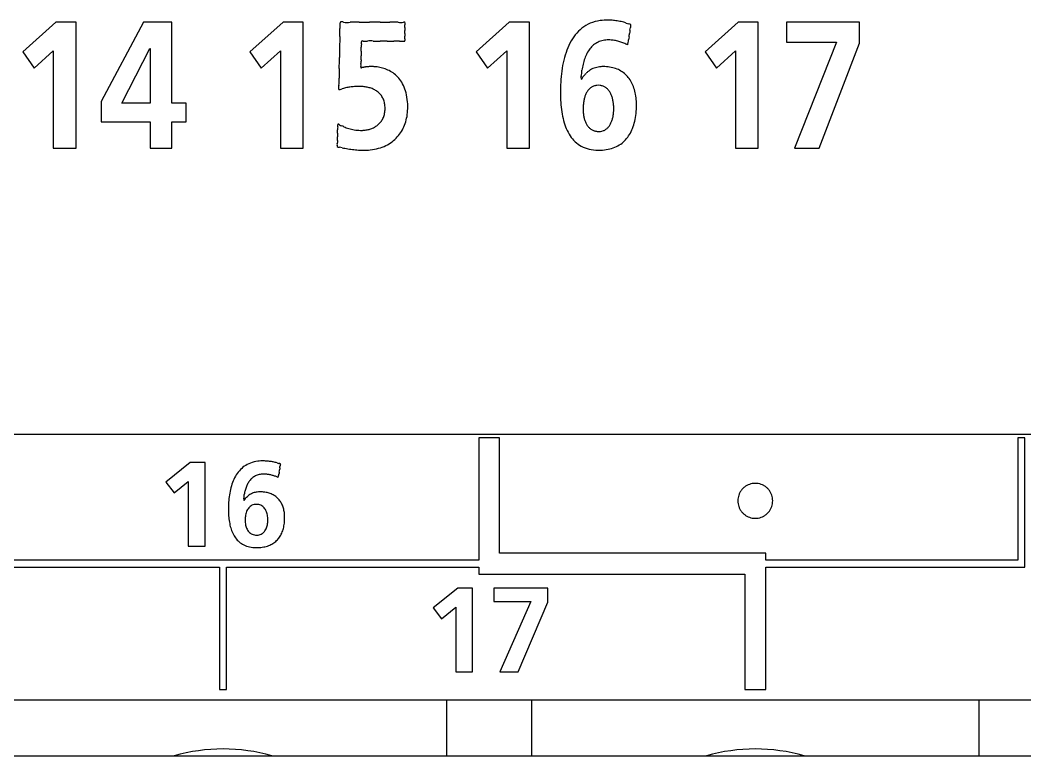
# Model space of a CAD drawing. Header units: millimetres. Extents: x -11 to 5160, y -11 to 2043.
# Drawn here: x 4014.734 to 4017.17, y 1239.033 to 1240.816 of the extents above; entities that cross this region are included whole.
import ezdxf

# ---------------------------------------------------------------- set-up
doc = ezdxf.new("R2010")
doc.units = ezdxf.units.MM

# ---------------------------------------------------------------- blocks, each defined once
blk = doc.blocks.new('FX5U-32MT ES PLC')
at = {"color": 7, "linetype": 'Continuous'}
for p, q in [((124.12664, -19.80041), (123.65328, -20.22312)), ((124.4143, -19.80041), (124.12664, -19.80041)), ((124.4143, -21.60013), (124.4143, -19.80041)), ((125.38169, -19.80041), (124.77638, -20.93454)), ((125.78545, -19.80041), (125.38169, -19.80041)), ((125.78545, -20.95796), (125.78545, -19.80041)), ((127.37812, -19.80041), (126.90476, -20.22312)), ((127.66578, -19.80041), (127.37812, -19.80041)), ((127.66578, -21.60013), (127.66578, -19.80041)), ((130.61754, -19.80041), (130.14419, -20.22312)), ((130.90521, -19.80041), (130.61754, -19.80041)), ((130.90521, -21.60013), (130.90521, -19.80041)), ((133.89452, -19.80041), (133.42151, -20.22312)), ((134.18218, -19.80041), (133.89452, -19.80041)), ((134.18218, -21.60013), (134.18218, -19.80041)), ((135.63119, -19.80041), (134.58733, -19.80041)), ((134.58733, -19.80041), (134.58733, -20.0836)), ((135.63119, -20.09945), (135.63119, -19.80041)), ((129.103332, -20.06844), (129.12409, -20.06844)), ((129.12409, -20.06844), (129.12409, -20.059522)), ((132.31529, -20.12494), (132.31666, -20.115358)), ((132.31666, -20.115358), (132.320343, -20.089606)), ((134.58733, -20.0836), (135.30391, -20.0836)), ((135.30391, -20.0836), (134.70308, -21.60013)), ((135.05586, -21.60013), (135.63119, -20.09945)), ((123.65328, -20.22312), (123.81589, -20.45774)), ((123.81589, -20.45774), (124.08943, -20.21038)), ((124.08943, -20.21038), (124.08943, -21.60013)), ((125.06853, -20.95796), (125.46988, -20.17662)), ((125.46988, -20.17662), (125.4747, -20.17662)), ((125.4747, -20.17662), (125.4747, -20.95796)), ((126.90476, -20.22312), (127.06703, -20.45774)), ((127.06703, -20.45774), (127.34091, -20.21038)), ((127.34091, -20.21038), (127.34091, -21.60013)), ((130.14419, -20.22312), (130.30679, -20.45774)), ((130.30679, -20.45774), (130.58034, -20.21038)), ((130.58034, -20.21038), (130.58034, -21.60013)), ((133.42151, -20.22312), (133.58377, -20.45774)), ((133.58377, -20.45774), (133.85765, -20.21038)), ((133.85765, -20.21038), (133.85765, -21.60013)), ((131.650123, -20.613193), (131.648577, -20.611647)), ((124.77638, -20.93454), (124.77638, -21.22599)), ((125.4747, -20.95796), (125.06853, -20.95796)), ((125.99216, -20.95796), (125.78545, -20.95796)), ((125.99216, -21.22599), (125.99216, -20.95796)), ((124.77638, -21.22599), (125.4747, -21.22599)), ((125.4747, -21.22599), (125.4747, -21.60013)), ((125.78545, -21.22599), (125.99216, -21.22599)), ((125.78545, -21.60013), (125.78545, -21.22599)), ((124.08943, -21.60013), (124.4143, -21.60013)), ((125.4747, -21.60013), (125.78545, -21.60013)), ((127.34091, -21.60013), (127.66578, -21.60013)), ((130.58034, -21.60013), (130.90521, -21.60013)), ((133.85765, -21.60013), (134.18218, -21.60013)), ((134.70308, -21.60013), (135.05586, -21.60013)), ((142.05, -25.7), (102.55, -25.7)), ((130.47914, -25.74969), (130.17941, -25.74969)), ((130.17941, -25.74969), (130.17941, -27.49945)), ((130.47914, -27.39954), (130.47914, -25.74969)), ((137.99909, -25.74969), (137.89918, -25.74969)), ((137.89918, -25.74969), (137.89918, -27.49945)), ((137.99909, -27.59936), (137.99909, -25.74969)), ((126.04857, -26.09902), (125.6982, -26.38048)), ((126.26148, -26.09902), (126.04857, -26.09902)), ((126.26148, -27.29757), (126.26148, -26.09902)), ((127.31051, -26.31537), (127.314227, -26.291856)), ((125.6982, -26.38048), (125.81844, -26.53689)), ((125.81844, -26.53689), (126.02101, -26.37187)), ((126.02101, -26.37187), (126.02101, -27.29757)), ((126.02101, -27.29757), (126.26148, -27.29757)), ((134.28872, -27.39954), (130.47914, -27.39954)), ((134.28872, -27.49945), (134.28872, -27.39954)), ((118.94909, -27.59936), (126.46904, -27.59936)), ((130.17941, -27.49945), (122.75937, -27.49945)), ((126.46904, -27.59936), (126.46904, -29.34947)), ((126.56895, -29.34947), (126.56895, -27.59936)), ((126.56895, -27.59936), (130.17941, -27.59936)), ((130.17941, -27.59936), (130.17941, -27.69927)), ((137.89918, -27.49945), (134.28872, -27.49945)), ((134.28872, -29.34947), (134.28872, -27.59936)), ((134.28872, -27.59936), (137.99909, -27.59936)), ((130.17941, -27.69927), (133.989, -27.69927)), ((133.989, -27.69927), (133.989, -29.34947)), ((129.87952, -27.89908), (129.52915, -28.18055)), ((130.09242, -27.89908), (129.87952, -27.89908)), ((130.09242, -29.09763), (130.09242, -27.89908)), ((131.17039, -27.89908), (130.39766, -27.89908)), ((130.39766, -27.89908), (130.39766, -28.08787)), ((131.17039, -28.09821), (131.17039, -27.89908)), ((129.52915, -28.18055), (129.64938, -28.33695)), ((129.64938, -28.33695), (129.85196, -28.17193)), ((129.85196, -28.17193), (129.85196, -29.09763)), ((130.39766, -28.08787), (130.9282, -28.08787)), ((130.9282, -28.08787), (130.48344, -29.09763)), ((130.74424, -29.09763), (131.17039, -28.09821)), ((129.85196, -29.09763), (130.09242, -29.09763)), ((130.48344, -29.09763), (130.74424, -29.09763)), ((126.46904, -29.34947), (126.56895, -29.34947)), ((133.989, -29.34947), (134.28872, -29.34947)), ((147.9, -29.5), (37.65, -29.5)), ((129.72, -29.49999), (129.72, -30.29998)), ((130.93999, -30.29998), (130.93999, -29.49999)), ((137.34001, -29.49999), (137.34001, -30.29998)), ((38.05, -30.3), (147.5, -30.3))]:
    blk.add_line(p, q, dxfattribs=at)
for centre, radius, start, end in [((130.023876, -19.884068), 1.831459, 177.907276, 180.173758), ((128.234065, -19.815646), 0.040455, 157.875665, 182.185467), ((128.220259, -19.844562), 0.050097, 61.803193, 118.196807), ((128.291595, -19.513786), 0.29056, 260.558327, 279.441673), ((128.403615, -21.093322), 1.294512, 87.150403, 92.849597), ((128.541715, -14.898422), 4.902543, 269.138117, 270.861883), ((128.691291, -29.291829), 9.491722, 89.542249, 90.457751), ((128.837737, -15.524538), 4.276455, 269.053859, 270.946141), ((128.966449, -20.872633), 1.073796, 86.898557, 93.101443), ((129.062821, -19.581271), 0.222457, 260.092442, 279.907558), ((129.112411, -19.822113), 0.024475, 61.498032, 117.533819), ((129.289406, -19.824803), 0.165817, 175.546468, 184.453532), ((129.099197, -19.806266), 0.025528, 347.18722, 12.81278), ((128.363951, -19.855664), 0.760352, 358.644553, 1.355447), ((131.980739, -20.297621), 0.524355, 113.006998, 128.040816), ((131.995341, -20.338629), 0.567814, 97.814544, 112.745938), ((132.017163, -20.504984), 0.735592, 88.899916, 97.736709), ((132.017602, -20.712192), 0.942764, 86.849214, 89.16837), ((132.017448, -20.722524), 0.953089, 84.599001, 86.874087), ((132.02112, -20.682963), 0.913358, 82.233566, 84.594749), ((132.018395, -20.70045), 0.931053, 79.902298, 82.212863), ((132.037237, -20.601117), 0.829955, 77.387101, 79.980581), ((131.899408, -21.180721), 1.425692, 75.552928, 77.068044), ((132.167395, -20.173712), 0.383756, 71.120871, 76.789077), ((132.374218, -19.622447), 0.205506, 246.285539, 256.982612), ((132.330856, -19.858166), 0.035614, 42.978281, 94.714873), ((132.554573, -19.890112), 0.204136, 167.825585, 175.897698), ((132.324161, -19.835926), 0.032814, 340.16098, 3.562303), ((118.684178, -19.788297), 9.508787, 358.691586, 359.389449), ((132.248296, -19.894642), 3.124276, 179.615027, 180.384973), ((173.801073, -19.980113), 44.676988, 179.973464, 180.026536), ((117.040167, -19.937528), 12.083942, 359.896191, 0.103809), ((132.132864, -20.429533), 0.726432, 141.831969, 152.878653), ((132.014878, -20.337456), 0.57677, 128.273291, 141.780284), ((117.817235, -17.907738), 14.665943, 351.768286, 351.954997), ((136.102707, -20.475276), 3.798938, 171.514922, 172.208361), ((131.42989, -19.763806), 0.927818, 350.638053, 353.08523), ((209.406406, -21.437616), 81.228546, 178.989728, 179.091307), ((130.223386, -20.16447), 1.724808, 178.175281, 179.769553), ((128.139099, -20.087273), 0.361041, 356.462765, 1.482068), ((128.524139, -20.074749), 0.024329, 164.971496, 187.526676), ((128.51382, -20.091885), 0.026894, 60.659996, 119.340004), ((128.556969, -19.898647), 0.172418, 259.989486, 280.010514), ((128.628807, -20.857173), 0.789843, 86.961559, 93.038441), ((128.719537, -16.823626), 3.245182, 269.13725, 270.86275), ((128.819363, -32.619827), 12.55149, 89.767362, 90.232638), ((128.91849, 26.337125), 46.40559, 269.940533, 270.059467), ((129.007121, -184.957239), 164.888804, 89.985938, 90.014062), ((129.07546, 550.619739), 570.68818, 269.997202, 270.002798), ((-29.622633, -20.018189), 158.746724, 359.993725, 0.006275), ((678.554156, -20.047548), 549.430066, 179.998751, 180.001249), ((132.349938, -20.541449), 0.970657, 152.840237, 161.49646), ((132.048649, -20.3922), 0.349173, 129.932157, 142.352383), ((132.020059, -20.359338), 0.305624, 115.627421, 129.776787), ((132.020252, -20.362355), 0.30843, 100.697545, 115.417253), ((132.032944, -20.441148), 0.388215, 89.077681, 100.379536), ((132.033832, -20.584741), 0.531785, 85.689391, 89.422413), ((132.032292, -20.614817), 0.561892, 82.349652, 85.763279), ((132.033383, -20.604509), 0.55153, 78.937263, 82.319438), ((132.029211, -20.625733), 0.57316, 75.749718, 78.935108), ((132.020328, -20.660358), 0.608907, 72.788998, 75.741582), ((132.002048, -20.719123), 0.67045, 70.127429, 72.782737), ((131.972383, -20.801201), 0.757724, 67.789637, 70.127541), ((131.910313, -20.952429), 0.921194, 65.849481, 67.771069), ((131.873175, -21.037779), 1.014269, 64.157726, 65.907789), ((-58.047345, 7.152867), 192.30707, 351.856009, 351.867274), ((185.945281, -27.697238), 54.161859, 171.837802, 171.88548), ((152.056745, -20.627678), 23.873461, 178.852094, 179.228941), ((126.280298, -20.269202), 2.216143, 358.184909, 359.759924), ((135.178334, -20.367013), 6.682498, 178.703871, 179.240962), ((122.511371, -20.079313), 5.987732, 358.693326, 359.251507), ((132.66333, -20.647684), 1.301563, 161.439927, 168.185625), ((132.228882, -20.506648), 0.563351, 152.303909, 160.622923), ((132.125421, -20.451045), 0.445903, 142.390976, 152.451108), ((122.712011, -20.292179), 5.473453, 358.229999, 359.851036), ((128.371758, -20.410041), 0.12386, 349.826669, 8.118165), ((129.049645, -20.375924), 0.555517, 176.229803, 181.71503), ((133.04709, -20.729509), 1.693947, 168.13423, 173.483741), ((132.156876, -20.535864), 0.501747, 164.44538, 174.430745), ((132.573893, -20.621202), 0.926848, 161.018821, 166.276327), ((129.527118, -20.552515), 1.347361, 176.115629, 181.965406), ((128.511941, -20.442024), 0.020879, 151.051259, 206.893574), ((128.496092, -20.432728), 0.018944, 261.585918, 288.684807), ((128.611659, -20.944683), 0.505999, 100.976041, 102.497628), ((128.792424, -21.833893), 1.413384, 100.726544, 101.306596), ((128.658403, -21.133413), 0.700201, 99.37782, 100.61982), ((128.6558, -21.115621), 0.682222, 98.057694, 99.405602), ((128.646038, -21.04767), 0.613574, 96.463733, 98.044525), ((128.643475, -21.025103), 0.590862, 94.735091, 96.463189), ((128.641843, -21.005408), 0.571099, 92.855533, 94.73498), ((128.642114, -21.013923), 0.579617, 90.895681, 92.840356), ((128.642545, -21.058084), 0.623779, 86.086998, 90.87184), ((128.644282, -21.048828), 0.614428, 78.846222, 86.189745), ((128.65759, -20.981952), 0.54624, 70.322366, 78.858767), ((128.678164, -20.924581), 0.485292, 60.459891, 70.328733), ((128.697904, -20.889006), 0.444609, 49.269377, 60.412727), ((128.701134, -20.884051), 0.438747, 37.237415, 49.166844), ((133.469452, -20.778917), 2.119189, 173.452461, 177.787563), ((131.303143, -20.495752), 0.354458, 347.094905, 1.387339), ((131.736184, -20.625824), 0.078981, 127.27454, 160.204393), ((130.713228, -19.658071), 1.330307, 317.138955, 318.961476), ((131.90544, -20.71291), 0.261829, 127.284413, 136.145062), ((131.964158, -20.782173), 0.352539, 121.675043, 128.058157), ((131.936461, -20.739973), 0.302086, 114.047491, 121.407271), ((131.943863, -20.756184), 0.319906, 107.07957, 114.07505), ((131.950791, -20.779787), 0.344503, 100.37087, 107.028062), ((131.959304, -20.82644), 0.391926, 94.277959, 100.36722), ((131.966519, -20.939623), 0.505334, 87.938524, 94.136433), ((131.96866, -20.990433), 0.556047, 78.701659, 88.347305), ((131.987578, -20.89299), 0.456787, 67.771985, 78.634041), ((132.005521, -20.847642), 0.408022, 56.146742, 67.695378), ((132.010851, -20.838361), 0.397345, 44.408821, 56.039584), ((131.991843, -20.85605), 0.423303, 33.257199, 44.318724), ((128.226618, -20.733118), 0.056159, 148.388232, 209.692802), ((127.878129, -20.646153), 0.306118, 349.167871, 8.913163), ((128.667402, -20.908288), 0.48027, 25.229098, 37.104259), ((128.575935, -20.95055), 0.581026, 14.105303, 25.154511), ((133.777357, -20.793238), 2.427418, 177.73035, 181.292761), ((131.679955, -20.593999), 0.036665, 148.634631, 205.994333), ((131.647906, -20.601171), 0.01412, 285.592538, 8.531141), ((131.884165, -20.87423), 0.17061, 110.175112, 124.338482), ((131.889432, -20.891458), 0.188601, 96.277337, 109.872041), ((131.892677, -20.910971), 0.208354, 83.377662, 96.577595), ((131.89581, -20.888424), 0.185597, 69.810413, 83.535511), ((131.899224, -20.876633), 0.173355, 55.5508, 69.524643), ((131.940141, -20.889463), 0.484861, 23.15418, 33.208503), ((131.848197, -20.928559), 0.584771, 14.289149, 23.133981), ((128.186817, -20.724386), 0.037638, 256.19145, 283.430198), ((128.148644, -20.55421), 0.21204, 282.782559, 291.622825), ((128.336185, -21.09744), 0.362991, 102.428647, 107.541679), ((128.551719, -21.966691), 1.258476, 102.029189, 103.494012), ((128.445213, -21.484886), 0.765063, 99.347221, 101.748052), ((128.462651, -21.584187), 0.865878, 97.299131, 99.418538), ((128.461728, -21.579513), 0.861125, 95.142672, 97.277727), ((128.464775, -21.612365), 0.894118, 93.08298, 95.148473), ((128.467351, -21.663731), 0.945548, 91.104623, 93.071425), ((128.465551, -21.464362), 0.746184, 87.826727, 91.261608), ((128.471463, -21.285402), 0.56713, 81.631996, 87.737953), ((128.483721, -21.205449), 0.486244, 74.69288, 81.689941), ((128.506929, -21.121288), 0.398942, 66.398946, 74.716832), ((128.535388, -21.056353), 0.328044, 56.544626, 66.413047), ((128.562123, -21.015584), 0.279292, 45.068836, 56.509661), ((128.577001, -20.999959), 0.257723, 32.397136, 44.957188), ((128.371959, -21.000234), 0.790962, 4.62372, 13.994927), ((133.432687, -20.805398), 2.082566, 181.172234, 184.919194), ((132.064828, -20.982357), 0.383964, 157.659657, 164.941476), ((131.979134, -20.94692), 0.291232, 148.669866, 157.699865), ((131.922058, -20.912103), 0.224376, 137.601852, 148.685765), ((131.892487, -20.885425), 0.184549, 124.511359, 137.528087), ((131.888855, -20.890887), 0.190975, 42.725309, 55.404537), ((131.85804, -20.919055), 0.232724, 31.895758, 42.672394), ((131.802363, -20.953834), 0.298371, 23.059389, 31.91665), ((131.723365, -20.987755), 0.384343, 15.831457, 23.099354), ((131.724893, -20.96044), 0.712129, 6.536603, 14.326278), ((128.569349, -21.003969), 0.266333, 19.450881, 32.243594), ((128.522969, -21.0194), 0.315206, 7.429526, 19.288356), ((128.445253, -21.030097), 0.393653, 356.89698, 7.510729), ((128.282023, -21.014922), 0.88182, 356.613446, 5.103899), ((132.866591, -20.854725), 1.514325, 184.896386, 189.898339), ((132.374263, -21.040443), 0.699428, 175.609612, 180.214401), ((132.309531, -21.033881), 0.634386, 170.858053, 175.752945), ((132.172607, -21.011806), 0.495694, 164.89103, 170.862639), ((131.628867, -21.01493), 0.48267, 9.790167, 15.874717), ((131.524784, -21.033109), 0.588328, 4.613695, 9.811279), ((131.456965, -21.039421), 0.656436, 359.892687, 4.68663), ((131.32007, -20.988715), 1.118222, 353.99542, 0.269246), ((131.506412, -20.983951), 0.931868, 0.030168, 6.443532), ((128.539456, -21.049866), 0.297535, 334.78324, 346.596522), ((128.470108, -21.034218), 0.368622, 346.729216, 357.327437), ((128.438828, -21.023666), 0.724773, 348.130176, 356.571259), ((132.455362, -20.927551), 1.096699, 189.843408, 196.445778), ((132.258615, -21.045294), 0.583779, 179.780762, 184.979361), ((132.208762, -21.050993), 0.533621, 184.834334, 190.320404), ((132.103604, -21.070151), 0.426733, 190.319264, 196.877748), ((131.651548, -21.059851), 0.460377, 343.886792, 349.924505), ((131.578111, -21.046361), 0.535042, 349.877961, 355.212336), ((131.503188, -21.040267), 0.610212, 355.229308, 359.964019), ((131.510774, -21.011011), 0.926235, 347.111236, 354.133055), ((127.935224, -21.27731), 0.226279, 355.125043, 2.426853), ((128.191213, -21.263001), 0.030284, 168.570571, 188.981324), ((128.162545, -21.290456), 0.033472, 38.944356, 91.738039), ((128.25409, -21.162403), 0.125474, 238.525782, 253.252268), ((127.893503, -22.09921), 0.878738, 66.095388, 68.333644), ((128.549077, -21.042156), 0.294418, 300.26382, 310.806399), ((128.564428, -21.060397), 0.270579, 310.870096, 322.474731), ((128.56437, -21.061039), 0.270235, 322.590229, 334.676), ((128.584235, -21.063526), 0.573495, 328.670644, 338.734476), ((128.52893, -21.042095), 0.632807, 338.742272, 348.085029), ((132.157249, -21.016362), 0.78564, 196.388964, 205.115628), ((132.020657, -21.095581), 0.339975, 196.835149, 204.65765), ((131.955231, -21.125736), 0.267934, 204.634106, 214.063502), ((131.912871, -21.154332), 0.216827, 214.073286, 225.250157), ((131.861483, -21.149331), 0.230795, 317.611752, 328.173862), ((131.807366, -21.115577), 0.294576, 328.146309, 336.814151), ((131.734602, -21.084099), 0.373856, 336.770245, 343.924427), ((131.718514, -21.05846), 0.713145, 338.634947, 347.104437), ((136.407887, -21.590768), 8.251648, 178.593013, 178.958882), ((124.042974, -21.275311), 4.1173, 358.429455, 359.12244), ((129.220079, -21.340101), 1.060289, 177.645404, 179.906491), ((128.482375, -20.734021), 0.608148, 247.493195, 250.912397), ((128.57147, -20.49475), 0.86342, 250.517472, 253.045373), ((128.510291, -20.690653), 0.658193, 253.16651, 256.631581), ((128.50238, -20.725347), 0.622609, 256.601652, 260.419902), ((128.495581, -20.764198), 0.583168, 260.4434, 264.691381), ((128.493047, -20.793353), 0.553904, 264.673282, 269.341836), ((128.492797, -20.853662), 0.493597, 269.29043, 275.594054), ((128.497994, -20.908982), 0.438033, 275.622886, 282.892973), ((128.509283, -20.957002), 0.388705, 282.850312, 290.97043), ((128.528236, -21.00628), 0.335909, 290.959898, 300.250083), ((128.617132, -21.083059), 0.535238, 317.932229, 328.625637), ((131.967755, -21.105534), 0.576213, 205.084741, 216.373962), ((131.892697, -21.174248), 0.188479, 225.343166, 237.975299), ((131.889126, -21.179082), 0.182488, 238.121208, 251.445433), ((131.896386, -21.154445), 0.208157, 251.708822, 264.200426), ((131.898682, -21.150627), 0.212196, 263.687684, 276.55486), ((131.902495, -21.18594), 0.176678, 276.633769, 290.645278), ((131.904595, -21.193776), 0.168607, 290.91617, 304.905244), ((131.892977, -21.177912), 0.188266, 305.042339, 317.574435), ((131.930607, -21.158023), 0.478056, 317.363178, 328.660712), ((131.852046, -21.110769), 0.569733, 328.711021, 338.641708), ((128.187609, -21.573117), 0.033526, 167.051513, 190.500383), ((127.938845, -21.54549), 0.217025, 354.681957, 2.869939), ((129.146325, -21.534144), 0.990728, 177.524166, 180.027729), ((124.314444, -21.383986), 3.843578, 358.399387, 359.152509), ((128.580454, -21.006991), 0.619182, 285.494635, 295.833882), ((128.609041, -21.067433), 0.552324, 295.896953, 306.791356), ((128.623825, -21.088312), 0.52675, 306.86366, 317.868614), ((131.873136, -21.174381), 0.459201, 216.458915, 230.203344), ((131.85113, -21.197787), 0.427136, 230.461737, 245.506464), ((131.955568, -21.175365), 0.448423, 292.848832, 304.974818), ((131.960704, -21.184598), 0.437916, 305.116604, 317.25376), ((128.178481, -21.551037), 0.036916, 229.783365, 281.095013), ((128.163837, -21.772901), 0.186908, 71.24072, 83.31822), ((128.33553, -21.141449), 0.467971, 256.205367, 261.2425), ((129.229089, -16.183515), 5.505645, 259.907374, 260.349197), ((128.543383, -20.162602), 1.467944, 260.69797, 262.388439), ((128.580669, -19.905968), 1.727259, 262.290091, 263.739475), ((128.555503, -20.131089), 1.500735, 263.757298, 265.422366), ((128.544455, -20.271851), 1.359541, 265.413038, 267.228371), ((128.533952, -20.497592), 1.133557, 267.206891, 269.334455), ((128.532656, -20.729821), 0.901329, 269.245365, 275.98873), ((128.550469, -20.897562), 0.732645, 275.971927, 285.468128), ((131.87264, -21.144421), 0.484624, 245.808057, 260.207234), ((131.898842, -20.989699), 0.641548, 260.251499, 272.197344), ((131.905097, -20.98122), 0.649814, 271.617522, 281.383939), ((131.93148, -21.115901), 0.512576, 281.464376, 292.7491), ((127.060082, -26.488875), 0.408956, 125.308954, 138.724075), ((127.053231, -26.481986), 0.399377, 110.831191, 125.078033), ((127.072112, -26.535824), 0.456413, 96.986687, 110.643051), ((127.089915, -26.682894), 0.604556, 89.008585, 96.965989), ((127.090283, -26.850686), 0.772323, 87.156337, 89.25126), ((127.090387, -26.854585), 0.776212, 85.113173, 87.17827), ((127.093525, -26.81746), 0.738955, 82.955404, 85.11037), ((127.091578, -26.830866), 0.752499, 80.825249, 82.933489), ((127.107869, -26.735963), 0.656213, 78.492649, 80.908257), ((126.986203, -27.297488), 1.230744, 76.866849, 78.157484), ((127.208012, -26.374885), 0.281946, 72.498398, 78.163124), ((127.346734, -25.976183), 0.140566, 247.438308, 258.906019), ((127.322951, -26.139051), 0.025142, 43.700424, 97.459391), ((129.974458, -26.608611), 2.677105, 170.689213, 171.345511), ((126.689011, -26.060367), 0.653825, 349.859306, 352.175418), ((127.480003, -26.162322), 0.143838, 167.197361, 174.837363), ((127.318041, -26.122525), 0.023101, 339.940461, 2.094263), ((127.229961, -26.601702), 0.613733, 150.2917, 159.572932), ((127.115316, -26.536253), 0.481721, 138.822871, 150.295245), ((127.095141, -26.51143), 0.246087, 126.973236, 139.355911), ((127.085165, -26.499294), 0.230392, 113.310276, 126.806512), ((127.090589, -26.51364), 0.245714, 99.608333, 113.148087), ((127.101267, -26.584477), 0.317343, 89.153087, 99.374445), ((127.101945, -26.701497), 0.434347, 86.084596, 89.47065), ((127.100941, -26.723666), 0.456533, 83.040236, 86.148899), ((127.101844, -26.71457), 0.447394, 79.934221, 83.013855), ((127.09903, -26.730318), 0.463392, 77.027877, 79.932007), ((127.092779, -26.75717), 0.490962, 74.327301, 77.020363), ((127.07956, -26.80407), 0.539688, 71.900855, 74.321185), ((127.057692, -26.870973), 0.610076, 69.774805, 71.900671), ((127.01057, -26.998199), 0.745747, 68.022426, 69.75687), ((126.98191, -27.071318), 0.824279, 66.506093, 68.077168), ((-6.54033, -5.120188), 135.518567, 351.012031, 351.022693), ((165.020206, -32.211437), 38.167799, 170.9948, 171.039924), ((117.117039, -24.607848), 10.335072, 350.929006, 351.105718), ((127.404079, -26.667172), 0.799752, 159.531137, 166.903304), ((127.37669, -26.645596), 0.560673, 159.032999, 164.875098), ((127.187135, -26.575665), 0.358654, 149.762484, 158.629148), ((127.132955, -26.543373), 0.295586, 139.432158, 149.881516), ((134.13993, -26.650764), 0.251679, 132.593733, 141.790486), ((134.139922, -26.65075), 0.251663, 123.383578, 132.594461), ((134.139174, -26.649634), 0.25032, 114.060359, 123.381172), ((134.138527, -26.648254), 0.248796, 104.554353, 114.053852), ((134.138794, -26.649703), 0.250266, 94.881801, 104.530323), ((134.13908, -26.653014), 0.253589, 85.117624, 94.882376), ((134.139346, -26.651026), 0.251586, 75.510895, 85.139441), ((134.139933, -26.648276), 0.248776, 65.968837, 75.483504), ((134.139581, -26.648988), 0.24957, 56.610506, 65.961405), ((134.139027, -26.649796), 0.25055, 47.360338, 56.606557), ((134.138959, -26.649867), 0.250648, 38.134167, 47.359749), ((127.869084, -26.75095), 1.27287, 172.730995, 177.540529), ((127.623228, -26.719031), 1.024952, 166.855678, 172.762018), ((126.579503, -26.558647), 0.244107, 346.691308, 0.514066), ((127.140777, -26.592352), 0.319202, 163.051875, 173.543293), ((126.876832, -26.652022), 0.054264, 124.112986, 157.357711), ((126.227896, -25.967485), 0.889746, 314.038917, 315.947717), ((126.995782, -26.723385), 0.187959, 124.353801, 133.097431), ((127.042378, -26.78514), 0.265261, 119.056253, 125.135572), ((127.025661, -26.757278), 0.232789, 111.871661, 118.790107), ((127.033595, -26.77662), 0.253695, 105.459261, 111.907309), ((127.039937, -26.800336), 0.278244, 99.351003, 105.416078), ((127.046794, -26.841906), 0.320374, 93.849233, 99.353185), ((127.05228, -26.937016), 0.415639, 88.145942, 93.723639), ((127.053988, -26.977227), 0.455784, 79.826758, 88.524091), ((127.069511, -26.88928), 0.366478, 69.848973, 79.786908), ((127.087306, -26.840075), 0.314155, 58.942211, 69.804152), ((127.099864, -26.818381), 0.289093, 47.496649, 58.856224), ((127.09921, -26.818385), 0.289537, 36.145139, 47.401762), ((134.139561, -26.648826), 0.250641, 170.234098, 180.007821), ((134.135897, -26.648329), 0.246946, 160.550504, 170.203583), ((134.136784, -26.648698), 0.247905, 151.083798, 160.538178), ((134.138671, -26.64977), 0.250076, 141.790982, 151.077876), ((134.139911, -26.649113), 0.249433, 28.831085, 38.132953), ((134.141185, -26.648376), 0.247961, 19.378358, 28.824083), ((134.141537, -26.648199), 0.247571, 9.740973, 19.366611), ((134.13731, -26.648808), 0.25184, 359.988273, 9.714968), ((128.052012, -26.760358), 1.456034, 177.479559, 181.43393), ((126.837655, -26.627639), 0.024253, 148.145678, 205.870244), ((126.817025, -26.632053), 0.009769, 282.852485, 5.414516), ((127.003273, -26.846773), 0.151901, 134.567962, 145.917739), ((126.990101, -26.83375), 0.13338, 121.699835, 134.462624), ((126.988856, -26.832439), 0.13161, 108.23482, 121.538425), ((126.994745, -26.852285), 0.152304, 95.612986, 108.002795), ((126.997513, -26.871114), 0.171316, 84.038484, 95.918564), ((127.00019, -26.850005), 0.150044, 71.712671, 84.217833), ((127.004736, -26.83461), 0.134001, 58.381524, 71.49288), ((127.002102, -26.838249), 0.138481, 45.834718, 58.242725), ((126.988164, -26.852276), 0.158254, 34.747653, 45.753078), ((127.079294, -26.832443), 0.313913, 25.459176, 36.073079), ((127.034227, -26.853577), 0.363688, 15.821439, 25.413411), ((126.967971, -26.872532), 0.432603, 7.262244, 15.844292), ((134.140806, -26.648981), 0.251886, 179.972538, 189.741709), ((134.137578, -26.649458), 0.248624, 189.759113, 199.381027), ((134.137592, -26.64938), 0.248663, 199.397018, 208.847152), ((134.140338, -26.649685), 0.248762, 331.245579, 340.685467), ((134.140002, -26.649627), 0.249099, 340.698609, 350.299123), ((134.135452, -26.648947), 0.253698, 350.320747, 0.019603), ((127.847337, -26.76841), 1.251226, 181.29984, 185.453947), ((127.511162, -26.800865), 0.913488, 185.431614, 190.963736), ((127.257857, -26.924813), 0.421401, 175.14239, 180.233508), ((127.219542, -26.920526), 0.382861, 169.885665, 175.295959), ((127.140177, -26.906368), 0.302243, 163.329895, 169.885816), ((127.079407, -26.887981), 0.238753, 155.482005, 163.373628), ((127.032631, -26.866568), 0.187309, 145.935018, 155.503712), ((126.959846, -26.871884), 0.192698, 25.377308, 34.739081), ((126.917582, -26.892037), 0.239521, 17.533499, 25.400176), ((126.86561, -26.908652), 0.294084, 10.884112, 17.569595), ((126.807007, -26.92003), 0.353781, 5.140558, 10.901592), ((126.768683, -26.924009), 0.392308, 359.883087, 5.217943), ((126.731471, -26.890705), 0.669998, 353.328638, 0.29457), ((126.84123, -26.887583), 0.56023, 0.033061, 7.150635), ((134.139093, -26.648525), 0.25039, 208.852702, 218.144334), ((134.140043, -26.647772), 0.251602, 218.145581, 227.355158), ((134.139893, -26.647937), 0.251379, 227.354888, 236.581605), ((134.139108, -26.649103), 0.249974, 236.584478, 245.92061), ((134.138482, -26.650433), 0.248504, 245.927433, 255.438863), ((134.138783, -26.648848), 0.250114, 255.463236, 265.117724), ((134.13908, -26.645443), 0.253532, 265.116522, 274.883478), ((134.139356, -26.647526), 0.251433, 274.861029, 284.49553), ((134.139978, -26.650411), 0.248484, 284.523262, 294.049863), ((134.139645, -26.649748), 0.249226, 294.057615, 303.423847), ((134.139055, -26.648889), 0.250268, 303.42826, 312.690333), ((134.138842, -26.648665), 0.250576, 312.691416, 321.929689), ((134.139495, -26.649187), 0.249741, 321.931512, 331.23839), ((127.271755, -26.847868), 0.669511, 190.911276, 198.156393), ((127.188956, -26.927995), 0.352499, 179.761881, 185.497675), ((127.15945, -26.931706), 0.322775, 185.343812, 191.396585), ((127.099074, -26.943852), 0.261188, 191.401729, 198.58313), ((127.053301, -26.95937), 0.212857, 198.550313, 206.990108), ((126.924159, -26.951373), 0.233496, 334.474787, 342.209895), ((126.878798, -26.93666), 0.281184, 342.179209, 348.806128), ((126.838303, -26.928384), 0.322515, 348.760433, 354.667869), ((126.795739, -26.924549), 0.365251, 354.689364, 359.959085), ((126.95652, -26.934161), 0.440398, 336.473562, 345.693022), ((126.840898, -26.904911), 0.559663, 345.716494, 353.471674), ((127.103203, -26.903522), 0.492009, 198.114494, 207.529253), ((127.00204, -26.956188), 0.377959, 207.537512, 219.344164), ((127.018863, -26.976917), 0.174207, 206.987875, 216.910274), ((126.998505, -26.992077), 0.148824, 216.950618, 228.296115), ((126.991112, -26.999968), 0.138014, 228.408168, 240.693788), ((126.992814, -26.996299), 0.142047, 240.819702, 253.266862), ((126.999997, -26.970339), 0.168977, 253.468715, 264.816918), ((127.002003, -26.964962), 0.17452, 264.320445, 275.901209), ((127.005207, -26.996879), 0.142443, 275.939319, 288.725687), ((127.00876, -27.00883), 0.129985, 288.933551, 302.07894), ((127.005167, -27.003698), 0.136241, 302.212939, 314.492161), ((126.990571, -26.9891), 0.156884, 314.558458, 325.348054), ((126.962927, -26.969991), 0.19049, 325.347847, 334.503458), ((127.059844, -26.986826), 0.324022, 314.27647, 325.836478), ((127.025191, -26.96393), 0.365553, 325.917197, 336.455323), ((126.958525, -26.990859), 0.322326, 219.481982, 233.221843), ((126.957668, -26.989601), 0.322824, 233.477278, 247.805789), ((126.980813, -26.928891), 0.387782, 248.027839, 261.23418), ((127.00213, -26.791138), 0.527174, 261.226018, 271.981775), ((127.006909, -26.785496), 0.532671, 271.447054, 280.257328), ((127.028256, -26.905443), 0.41084, 280.306556, 290.641931), ((127.051428, -26.967987), 0.344143, 290.702587, 302.133188), ((127.065592, -26.991767), 0.316473, 302.251622, 314.155918), ((126.52, -32.7), 2.5, 73.739795, 106.26018), ((134.14, -32.7), 2.5, 73.739795, 106.26018)]:
    blk.add_arc(centre, radius, start, end, dxfattribs=at)
blk = doc.blocks.new('*U224')
blk.add_blockref('FX5U-32MT ES PLC', (16.848, 110))

msp = doc.modelspace()

# ---------------------------------------------------------------- block references
at = {"xscale": 0.1693510201669083, "yscale": 0.1693510201669083, "zscale": 0.1693510201669083}
msp.add_blockref('*U224', (3990.9468, 1225.5354), dxfattribs=at)

doc.saveas('drawing.dxf')
